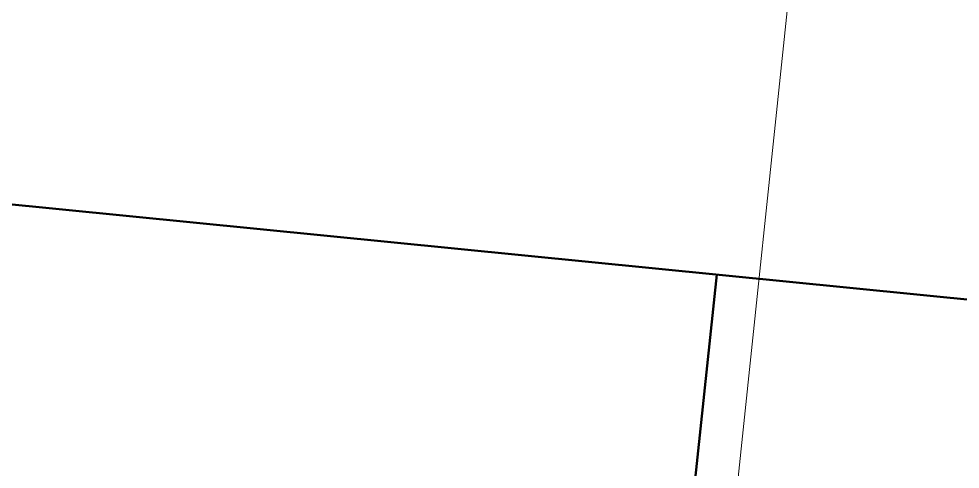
# Model space of a CAD drawing. Header units: millimetres. Extents: x 26282 to 30760, y 1404 to 4574.
# Drawn here: x 29665.54 to 29690.17, y 3462.56 to 3474.34 of the extents above; entities that cross this region are included whole.
import ezdxf

# ---------------------------------------------------------------- set-up
doc = ezdxf.new("R2010")
doc.units = ezdxf.units.MM
doc.header["$LTSCALE"] = 0.25
doc.layers.add('AB-DUV', color=4, linetype='Continuous', lineweight=50)
doc.layers.add('DOĞRAMA', color=30, linetype='Continuous', lineweight=20)

# ---------------------------------------------------------------- blocks, each defined once
blk = doc.blocks.new('A$C3DEF5641')
at = {"layer": 'DOĞRAMA', "color": 163}
blk.add_line((46.5, 122.91), (46.5, 527.5), dxfattribs=at)
blk.add_arc((46.5, 122.91), 404.59, 0, 90, dxfattribs=at)
blk = doc.blocks.new('A$C187D15ED')
at = {"layer": 'AB-DUV'}
blk.add_line((10512.63, 3222.948), (10087.749, 3265.167), dxfattribs=at)
blk.add_line((10512.63, 3222.948), (10087.749, 3265.167), dxfattribs=at)
at = {"layer": 'AB-DUV', "elevation": -134.224}
blk.add_lwpolyline([(10113.378, 3262.62), (10112.018, 3249.768), (10109.83, 3249.998), (10109.129, 3242.944)], dxfattribs=at)
at = {"layer": 'DOĞRAMA', "color": 163, "xscale": 0.1, "yscale": 0.1, "zscale": 0.1, "rotation": 354.0084398994581}
blk.add_blockref('A$C3DEF5641', (10107.921, 3244.585, 0), dxfattribs=at)
blk.add_blockref('A$C3DEF5641', (10107.921, 3244.585, 0), dxfattribs=at)

msp = doc.modelspace()

# ---------------------------------------------------------------- block references
at = {"layer": 'AB-DUV', "ltscale": 100}
msp.add_blockref('A$C187D15ED', (19570.424, 205.028, 5.126), dxfattribs=at)

# ---------------------------------------------------------------- next in the draw order: linework, layer by layer
at = {"layer": 'DOĞRAMA', "color": 163}
msp.add_line((29684.252, 3461.352, 5.126), (29688.476, 3501.589, 5.126), dxfattribs=at)
msp.add_line((29684.252, 3461.352, 5.126), (29688.476, 3501.589, 5.126), dxfattribs=at)
msp.add_arc((29684.252, 3461.352, 5.126), 40.459, 354.0084, 84.0084, dxfattribs=at)
msp.add_arc((29684.252, 3461.352, 5.126), 40.459, 354.0084, 84.0084, dxfattribs=at)

doc.saveas('drawing.dxf')
